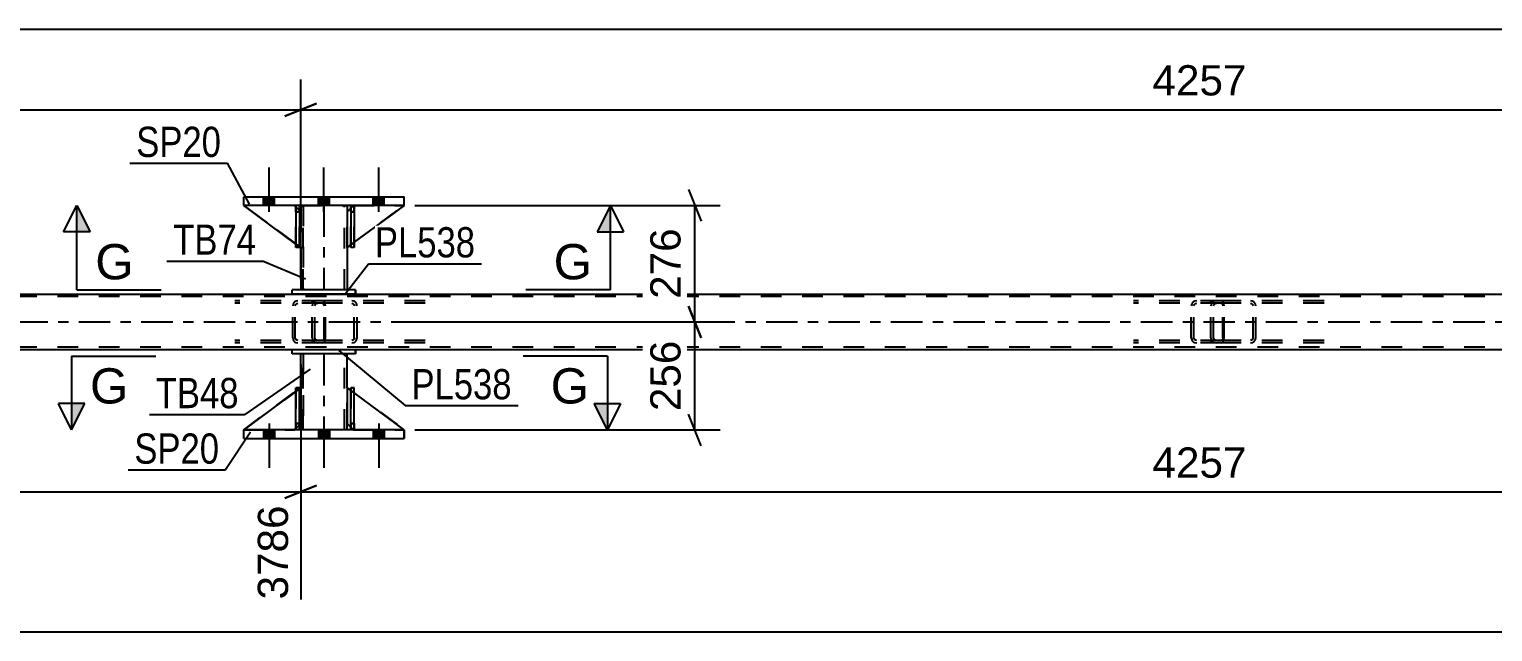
# Model space of a CAD drawing. Header units: millimetres. Extents: x 0 to 841, y 0 to 594.
# Drawn here: x 136.7 to 275.4, y 216.9 to 274 of the extents above; entities that cross this region are included whole.
import ezdxf

# ---------------------------------------------------------------- set-up
doc = ezdxf.new("R2010")
doc.units = ezdxf.units.MM
doc.linetypes.add('DXK_LINE_DOT2', pattern=[3.9198, 1.9599, -1.9599])
doc.linetypes.add('DXK_LINE_DOT3', pattern=[5.9187, 2.979, -0.9799, 0.9799, -0.9799])
doc.styles.add('Arial', font='ARIAL.TTF', dxfattribs={"height": 0.2})
doc.styles.add('Arial Narrow', font='ARIALN.TTF', dxfattribs={"height": 0.2})

# ---------------------------------------------------------------- blocks, each defined once
blk = doc.blocks.new('Part-318464264-4550 - 4418')
at = {"color": 2, "linetype": 'Continuous'}
for p, q in [((70.4, 248.89), (729.33, 248.89)), ((161.65, 243.61), (70.4, 243.61)), ((331.92, 243.61), (167.65, 243.61))]:
    blk.add_line(p, q, dxfattribs=at)
at = {"color": 7, "linetype": 'DXK_LINE_DOT2'}
for p, q in [((729.33, 248.65), (70.4, 248.65)), ((729.33, 243.85), (70.4, 243.85)), ((167.65, 243.61), (161.65, 243.61))]:
    blk.add_line(p, q, dxfattribs=at)
at = {"color": 7, "linetype": 'DXK_LINE_DOT3'}
blk.add_line((70.4, 246.25), (729.33, 246.25), dxfattribs=at)
blk = doc.blocks.new('Bolt-318464264-4486 - 4418')
at = {"linetype": 'Continuous'}
for points in [[(159.97, 258.09), (158.93, 258.09), (158.93, 257.29), (159.97, 257.29)], [(159.97, 258.09), (158.93, 258.09), (158.93, 257.29), (159.97, 257.29)], [(159.97, 258.09), (158.93, 258.09), (158.93, 257.29), (159.97, 257.29)], [(165.17, 258.09), (164.13, 258.09), (164.13, 257.29), (165.17, 257.29)], [(165.17, 258.09), (164.13, 258.09), (164.13, 257.29), (165.17, 257.29)], [(170.37, 258.09), (169.33, 258.09), (169.33, 257.29), (170.37, 257.29)], [(170.37, 258.09), (169.33, 258.09), (169.33, 257.29), (170.37, 257.29)], [(170.37, 258.09), (169.33, 258.09), (169.33, 257.29), (170.37, 257.29)]]:
    blk.add_hatch(color=1, dxfattribs=at).paths.add_polyline_path(points)
at = {"color": 1, "linetype": 'Continuous'}
for p, q in [((159.45, 256.69), (159.45, 260.89)), ((159.45, 256.69), (159.45, 260.89)), ((159.45, 256.69), (159.45, 260.89)), ((164.65, 256.69), (164.65, 260.89)), ((164.65, 256.69), (164.65, 260.89)), ((169.85, 256.69), (169.85, 260.89)), ((169.85, 256.69), (169.85, 260.89)), ((169.85, 256.69), (169.85, 260.89)), ((158.93, 257.29), (158.93, 258.09)), ((158.93, 257.29), (158.93, 258.09)), ((158.93, 257.29), (158.93, 258.09)), ((159.97, 257.29), (159.97, 258.09)), ((159.97, 257.29), (159.97, 258.09)), ((159.97, 257.29), (159.97, 258.09)), ((164.13, 257.29), (164.13, 258.09)), ((164.13, 257.29), (164.13, 258.09)), ((165.17, 257.29), (165.17, 258.09)), ((165.17, 257.29), (165.17, 258.09)), ((169.33, 257.29), (169.33, 258.09)), ((169.33, 257.29), (169.33, 258.09)), ((169.33, 257.29), (169.33, 258.09)), ((170.37, 257.29), (170.37, 258.09)), ((170.37, 257.29), (170.37, 258.09)), ((170.37, 257.29), (170.37, 258.09))]:
    blk.add_line(p, q, dxfattribs=at)
blk = doc.blocks.new('Part-318464264-4422 - 4418')
at = {"color": 7, "linetype": 'DXK_LINE_DOT2'}
for p, q in [((162.45, 253.29), (157.05, 257.29)), ((161.85, 257.29), (157.05, 257.29)), ((157.05, 257.29), (162.45, 253.29)), ((161.85, 257.29), (162.45, 256.69)), ((162.45, 256.69), (161.85, 257.29)), ((162.45, 256.69), (162.45, 253.29)), ((162.45, 256.69), (162.45, 256.69)), ((162.45, 253.29), (162.45, 256.69)), ((162.45, 253.29), (162.45, 253.29))]:
    blk.add_line(p, q, dxfattribs=at)
blk = doc.blocks.new('Part-318464264-4568 - 4418')
at = {"color": 2, "linetype": 'Continuous'}
for p, q in [((162, 236.01), (162, 240.01)), ((162, 240.01), (162.32, 240.01)), ((162.32, 236.01), (162.32, 240.01)), ((162, 236.01), (162, 236.01)), ((162.32, 236.01), (162, 236.01))]:
    blk.add_line(p, q, dxfattribs=at)
at = {"color": 7, "linetype": 'DXK_LINE_DOT2'}
for p, q in [((162, 240.01), (162, 236.61)), ((162.32, 236.61), (162.32, 240.01)), ((162, 236.61), (162, 236.01)), ((162, 236.61), (162.32, 236.61)), ((162, 236.01), (162, 236.01)), ((162.32, 236.01), (162.32, 236.61)), ((162.32, 236.01), (162.32, 236.01)), ((162.32, 236.01), (162.32, 236.01))]:
    blk.add_line(p, q, dxfattribs=at)
blk = doc.blocks.new('Part-318464264-4440 - 4418')
at = {"color": 7, "linetype": 'DXK_LINE_DOT2'}
for p, q in [((249.66, 248.25), (241.35, 248.25)), ((247.33, 248.25), (247.13, 248.21)), ((248.67, 248.01), (248.67, 248.25)), ((249.76, 248.21), (249.66, 248.25)), ((249.85, 248.11), (249.76, 248.21)), ((249.66, 248.01), (241.35, 248.01)), ((246.86, 247.95), (246.82, 247.77)), ((246.82, 244.73), (246.82, 247.77)), ((247.07, 247.77), (247.09, 247.86)), ((247.07, 244.73), (247.07, 247.77)), ((247.09, 247.86), (247.15, 247.94)), ((247.15, 247.94), (247.23, 247.99)), ((247.23, 247.99), (247.33, 248.01)), ((249.66, 248.01), (249.71, 247.99)), ((249.71, 247.99), (249.76, 247.94)), ((249.76, 247.94), (249.79, 247.86)), ((249.79, 247.86), (249.8, 247.77)), ((249.8, 244.73), (249.8, 247.77)), ((249.91, 247.95), (249.85, 248.11)), ((249.93, 247.77), (249.91, 247.95)), ((249.93, 244.73), (249.93, 247.77)), ((249.66, 244.49), (241.35, 244.49)), ((249.66, 244.25), (241.35, 244.25)), ((246.82, 244.73), (246.86, 244.54)), ((247.09, 244.64), (247.07, 244.73)), ((247.15, 244.56), (247.09, 244.64)), ((247.13, 244.28), (247.33, 244.25)), ((247.23, 244.51), (247.15, 244.56)), ((247.33, 244.49), (247.23, 244.51)), ((248.67, 244.25), (248.67, 244.49)), ((249.71, 244.51), (249.66, 244.49)), ((249.66, 244.25), (249.76, 244.28)), ((249.76, 244.56), (249.71, 244.51)), ((249.79, 244.64), (249.76, 244.56)), ((249.76, 244.28), (249.85, 244.39)), ((249.8, 244.73), (249.79, 244.64)), ((249.85, 244.39), (249.91, 244.54)), ((249.91, 244.54), (249.93, 244.73))]:
    blk.add_line(p, q, dxfattribs=at)
for centre, start, end in [((247.31, 247.75), 111.1941, 156.1506), ((247.31, 244.74), 203.8494, 248.8059)]:
    blk.add_arc(centre, 0.492, start, end, dxfattribs=at)
blk = doc.blocks.new('Part-318464264-4445 - 4418')
at = {"color": 7, "linetype": 'DXK_LINE_DOT2'}
for p, q in [((164.53, 248.25), (156.22, 248.25)), ((162.19, 248.25), (162, 248.21)), ((163.53, 248.01), (163.53, 248.25)), ((164.63, 248.21), (164.53, 248.25)), ((164.72, 248.11), (164.63, 248.21)), ((164.53, 248.01), (156.22, 248.01)), ((161.73, 247.95), (161.69, 247.77)), ((161.69, 244.73), (161.69, 247.77)), ((161.94, 247.77), (161.96, 247.86)), ((161.94, 244.73), (161.94, 247.77)), ((161.96, 247.86), (162.01, 247.94)), ((162.01, 247.94), (162.09, 247.99)), ((162.09, 247.99), (162.19, 248.01)), ((164.53, 248.01), (164.58, 247.99)), ((164.58, 247.99), (164.62, 247.94)), ((164.62, 247.94), (164.65, 247.86)), ((164.65, 247.86), (164.66, 247.77)), ((164.66, 244.73), (164.66, 247.77)), ((164.78, 247.95), (164.72, 248.11)), ((164.8, 247.77), (164.78, 247.95)), ((164.8, 244.73), (164.8, 247.77)), ((164.53, 244.49), (156.22, 244.49)), ((164.53, 244.25), (156.22, 244.25)), ((161.69, 244.73), (161.73, 244.54)), ((161.96, 244.64), (161.94, 244.73)), ((162.01, 244.56), (161.96, 244.64)), ((162, 244.28), (162.19, 244.25)), ((162.09, 244.51), (162.01, 244.56)), ((162.19, 244.49), (162.09, 244.51)), ((163.53, 244.25), (163.53, 244.49)), ((164.58, 244.51), (164.53, 244.49)), ((164.53, 244.25), (164.63, 244.28)), ((164.62, 244.56), (164.58, 244.51)), ((164.65, 244.64), (164.62, 244.56)), ((164.63, 244.28), (164.72, 244.39)), ((164.66, 244.73), (164.65, 244.64)), ((164.72, 244.39), (164.78, 244.54)), ((164.78, 244.54), (164.8, 244.73))]:
    blk.add_line(p, q, dxfattribs=at)
for centre, start, end in [((162.18, 247.75), 111.1941, 156.1506), ((162.18, 244.74), 203.8494, 248.8059)]:
    blk.add_arc(centre, 0.492, start, end, dxfattribs=at)
blk = doc.blocks.new('Bolt-318464264-4529 - 4418')
at = {"linetype": 'Continuous'}
for points in [[(158.93, 235.21), (159.97, 235.21), (159.97, 236.01), (158.93, 236.01)], [(158.93, 235.21), (159.97, 235.21), (159.97, 236.01), (158.93, 236.01)], [(158.93, 235.21), (159.97, 235.21), (159.97, 236.01), (158.93, 236.01)], [(164.13, 235.21), (165.17, 235.21), (165.17, 236.01), (164.13, 236.01)], [(164.13, 235.21), (165.17, 235.21), (165.17, 236.01), (164.13, 236.01)], [(169.33, 235.21), (170.37, 235.21), (170.37, 236.01), (169.33, 236.01)], [(169.33, 235.21), (170.37, 235.21), (170.37, 236.01), (169.33, 236.01)], [(169.33, 235.21), (170.37, 235.21), (170.37, 236.01), (169.33, 236.01)]]:
    blk.add_hatch(color=1, dxfattribs=at).paths.add_polyline_path(points)
at = {"color": 1, "linetype": 'Continuous'}
for p, q in [((158.93, 236.01), (158.93, 235.21)), ((158.93, 236.01), (158.93, 235.21)), ((158.93, 236.01), (158.93, 235.21)), ((159.45, 236.61), (159.45, 232.41)), ((159.45, 236.61), (159.45, 232.41)), ((159.45, 236.61), (159.45, 232.41)), ((159.97, 236.01), (159.97, 235.21)), ((159.97, 236.01), (159.97, 235.21)), ((159.97, 236.01), (159.97, 235.21)), ((164.13, 236.01), (164.13, 235.21)), ((164.13, 236.01), (164.13, 235.21)), ((164.65, 236.61), (164.65, 232.41)), ((164.65, 236.61), (164.65, 232.41)), ((165.17, 236.01), (165.17, 235.21)), ((165.17, 236.01), (165.17, 235.21)), ((169.33, 236.01), (169.33, 235.21)), ((169.33, 236.01), (169.33, 235.21)), ((169.33, 236.01), (169.33, 235.21)), ((169.85, 236.61), (169.85, 232.41)), ((169.85, 236.61), (169.85, 232.41)), ((169.85, 236.61), (169.85, 232.41)), ((170.37, 236.01), (170.37, 235.21)), ((170.37, 236.01), (170.37, 235.21)), ((170.37, 236.01), (170.37, 235.21))]:
    blk.add_line(p, q, dxfattribs=at)
blk = doc.blocks.new('Part-318464264-4465 - 4418')
at = {"color": 2, "linetype": 'Continuous'}
for p, q in [((162.32, 257.29), (162, 257.29)), ((162, 257.29), (162, 253.29)), ((162.32, 257.29), (162.32, 257.29)), ((162.32, 257.29), (162.32, 253.29)), ((162.32, 253.29), (162, 253.29))]:
    blk.add_line(p, q, dxfattribs=at)
at = {"color": 7, "linetype": 'DXK_LINE_DOT2'}
for p, q in [((162, 256.69), (162, 257.29)), ((162, 257.29), (162, 257.29)), ((162.32, 256.69), (162, 256.69)), ((162, 256.69), (162, 253.29)), ((162.32, 256.69), (162.32, 257.29)), ((162.32, 257.29), (162.32, 257.29)), ((162.32, 257.29), (162.32, 257.29)), ((162.32, 253.29), (162.32, 256.69))]:
    blk.add_line(p, q, dxfattribs=at)
blk = doc.blocks.new('Part-318464264-4663 - 4418')
at = {"color": 2, "linetype": 'Continuous'}
for p, q in [((167.65, 243.61), (161.65, 243.61)), ((161.65, 243.21), (161.65, 243.61)), ((167.65, 243.21), (161.65, 243.21)), ((167.65, 243.21), (167.65, 243.61)), ((167.65, 243.61), (167.65, 243.21))]:
    blk.add_line(p, q, dxfattribs=at)
at = {"color": 7, "linetype": 'DXK_LINE_DOT2'}
for p, q in [((161.65, 243.21), (161.65, 243.61)), ((167.65, 243.61), (167.65, 243.61)), ((167.65, 243.61), (167.65, 243.61)), ((167.65, 243.21), (167.65, 243.21)), ((167.65, 243.21), (167.65, 243.21))]:
    blk.add_line(p, q, dxfattribs=at)
blk = doc.blocks.new('Part-318464264-4477 - 4418')
at = {"color": 7, "linetype": 'DXK_LINE_DOT2'}
for p, q in [((162, 256.69), (162, 257.29)), ((162, 257.29), (162, 257.29)), ((162, 257.29), (162, 253.29)), ((162.32, 257.29), (162, 257.29)), ((162, 253.29), (162, 256.69)), ((162, 256.69), (162.32, 256.69)), ((162.32, 253.29), (162.32, 257.29)), ((162.32, 256.81), (162.32, 256.69)), ((162.32, 256.69), (162.32, 253.38)), ((162.32, 253.29), (162, 253.29))]:
    blk.add_line(p, q, dxfattribs=at)
at = {"color": 2, "linetype": 'Continuous'}
for p, q in [((162.32, 257.29), (162.32, 256.81)), ((162.32, 253.38), (162.32, 253.29)), ((162.32, 253.29), (162.32, 253.29))]:
    blk.add_line(p, q, dxfattribs=at)
blk = doc.blocks.new('Part-318464264-4478 - 4418')
at = {"color": 2, "linetype": 'Continuous'}
for p, q in [((162, 253.62), (157.05, 257.29)), ((162, 257.13), (161.85, 257.29)), ((162.45, 256.69), (162.32, 256.81)), ((162.45, 256.69), (162.45, 256.69)), ((162.45, 253.29), (162.45, 256.69)), ((162.45, 253.29), (162.32, 253.38)), ((162.45, 253.29), (162.45, 253.29))]:
    blk.add_line(p, q, dxfattribs=at)
at = {"color": 7, "linetype": 'DXK_LINE_DOT2'}
for p, q in [((162.45, 253.29), (157.05, 257.29)), ((161.85, 257.29), (157.05, 257.29)), ((161.85, 257.29), (162.45, 256.69)), ((162.32, 256.81), (162, 257.13)), ((162.45, 256.69), (162.45, 253.29)), ((162.32, 253.38), (162, 253.62))]:
    blk.add_line(p, q, dxfattribs=at)
blk = doc.blocks.new('Part-318464264-4629 - 4418')
at = {"color": 7, "linetype": 'DXK_LINE_DOT2'}
for p, q in [((167.52, 240.01), (167.2, 240.01)), ((167.2, 236.61), (167.2, 240.01)), ((167.2, 236.01), (167.2, 240.01)), ((167.52, 236.01), (167.52, 240.01)), ((167.52, 236.61), (167.52, 239.51)), ((167.52, 236.61), (167.2, 236.61)), ((167.2, 236.01), (167.2, 236.61)), ((167.52, 236.01), (167.2, 236.01)), ((167.52, 236.61), (167.52, 236.01)), ((167.52, 236.01), (167.52, 236.01))]:
    blk.add_line(p, q, dxfattribs=at)
at = {"color": 2, "linetype": 'Continuous'}
for p in [(167.52, 239.51), (167.52, 240.01)]:
    blk.add_line(p, (167.52, 240.01), dxfattribs=at)
blk = doc.blocks.new('Part-318464264-4492 - 4418')
at = {"color": 7, "linetype": 'DXK_LINE_DOT2'}
for p, q in [((162.32, 240.01), (162, 240.01)), ((162, 236.61), (162, 240.01)), ((162, 236.01), (162, 240.01)), ((162.32, 236.01), (162.32, 240.01)), ((162.32, 236.61), (162.32, 239.91)), ((162.32, 236.61), (162, 236.61)), ((162, 236.01), (162, 236.61)), ((162.32, 236.01), (162, 236.01)), ((162.32, 236.48), (162.32, 236.61)), ((162.32, 236.01), (162.32, 236.01))]:
    blk.add_line(p, q, dxfattribs=at)
at = {"color": 2, "linetype": 'Continuous'}
for p, q in [((162.32, 239.91), (162.32, 240.01)), ((162.32, 240.01), (162.32, 240.01)), ((162.32, 236.01), (162.32, 236.48))]:
    blk.add_line(p, q, dxfattribs=at)
blk = doc.blocks.new('Part-318464264-4493 - 4418')
at = {"color": 7, "linetype": 'DXK_LINE_DOT2'}
for p, q in [((157.05, 236.01), (162.45, 240.01)), ((162.32, 239.91), (162, 239.68)), ((162.45, 240.01), (162.45, 236.61)), ((157.05, 236.01), (161.85, 236.01)), ((162.45, 236.61), (161.85, 236.01)), ((162.32, 236.48), (162, 236.16))]:
    blk.add_line(p, q, dxfattribs=at)
at = {"color": 2, "linetype": 'Continuous'}
for p, q in [((162.45, 240.01), (162.32, 239.91)), ((162.45, 236.61), (162.45, 240.01)), ((162.45, 240.01), (162.45, 240.01)), ((162, 239.68), (157.05, 236.01)), ((162, 236.16), (161.85, 236.01)), ((162.45, 236.61), (162.32, 236.48)), ((162.45, 236.61), (162.45, 236.61))]:
    blk.add_line(p, q, dxfattribs=at)
blk = doc.blocks.new('Part-318464264-4494 - 4418')
at = {"color": 7, "linetype": 'DXK_LINE_DOT2'}
for p, q in [((162.45, 240.01), (157.05, 236.01)), ((157.05, 236.01), (162.45, 240.01)), ((162.45, 236.61), (162.45, 240.01)), ((162.45, 240.01), (162.45, 240.01)), ((162.45, 240.01), (162.45, 236.61)), ((157.05, 236.01), (161.85, 236.01)), ((161.85, 236.01), (162.45, 236.61)), ((162.45, 236.61), (161.85, 236.01)), ((162.45, 236.61), (162.45, 236.61))]:
    blk.add_line(p, q, dxfattribs=at)
blk = doc.blocks.new('Part-318464264-4495 - 4418')
at = {"color": 2, "linetype": 'Continuous'}
for p, q in [((167.52, 257.29), (167.2, 257.29)), ((167.2, 257.29), (167.2, 253.29)), ((167.52, 257.29), (167.52, 257.29)), ((167.52, 257.29), (167.52, 253.29)), ((167.52, 253.29), (167.2, 253.29))]:
    blk.add_line(p, q, dxfattribs=at)
at = {"color": 7, "linetype": 'DXK_LINE_DOT2'}
for p, q in [((167.2, 256.69), (167.2, 257.29)), ((167.2, 257.29), (167.2, 257.29)), ((167.52, 256.69), (167.2, 256.69)), ((167.2, 256.69), (167.2, 253.29)), ((167.52, 256.69), (167.52, 257.29)), ((167.52, 257.29), (167.52, 257.29)), ((167.52, 257.29), (167.52, 257.29)), ((167.52, 253.29), (167.52, 256.69))]:
    blk.add_line(p, q, dxfattribs=at)
blk = doc.blocks.new('Part-318464264-4561 - 4418')
at = {"color": 2, "linetype": 'Continuous'}
for p, q in [((157.05, 257.29), (157.05, 258.09)), ((157.05, 258.09), (172.25, 258.09)), ((172.25, 258.09), (172.25, 258.09)), ((172.25, 258.09), (172.25, 258.09)), ((172.25, 257.29), (172.25, 258.09)), ((172.25, 257.29), (172.25, 258.09)), ((172.25, 257.29), (157.05, 257.29)), ((172.25, 257.29), (172.25, 257.29))]:
    blk.add_line(p, q, dxfattribs=at)
at = {"color": 7, "linetype": 'DXK_LINE_DOT2'}
for p, q in [((157.05, 257.29), (157.05, 258.09)), ((172.25, 257.29), (172.25, 257.29)), ((172.25, 257.29), (172.25, 257.29)), ((172.25, 257.29), (172.25, 257.29))]:
    blk.add_line(p, q, dxfattribs=at)
blk = doc.blocks.new('Part-318464264-4539 - 4418')
at = {"color": 2, "linetype": 'Continuous'}
for p, q in [((162.45, 257.29), (162.45, 256.69)), ((166.85, 257.29), (166.85, 256.69)), ((166.85, 257.29), (166.85, 256.69)), ((162.45, 253.29), (162.45, 249.29)), ((166.85, 253.29), (166.85, 249.29)), ((166.85, 253.29), (166.85, 249.29))]:
    blk.add_line(p, q, dxfattribs=at)
at = {"color": 7, "linetype": 'DXK_LINE_DOT2'}
for p, q in [((162.45, 257.29), (166.85, 257.29)), ((162.45, 257.29), (162.45, 249.29)), ((162.45, 256.69), (162.45, 253.29)), ((162.69, 249.29), (162.69, 257.29)), ((162.69, 257.29), (162.69, 249.29)), ((166.61, 249.29), (166.61, 257.29)), ((166.61, 249.29), (166.61, 257.29)), ((166.85, 256.69), (166.85, 253.29)), ((166.85, 256.69), (166.85, 253.29)), ((166.85, 249.29), (162.45, 249.29))]:
    blk.add_line(p, q, dxfattribs=at)
at = {"color": 7, "linetype": 'DXK_LINE_DOT3'}
blk.add_line((164.65, 257.29), (164.65, 249.29), dxfattribs=at)
blk = doc.blocks.new('Part-318464264-4543 - 4418')
at = {"color": 2, "linetype": 'Continuous'}
for p, q in [((166.85, 240.01), (166.85, 240.01)), ((166.85, 240.01), (166.85, 236.61)), ((167.2, 239.75), (166.85, 240.01)), ((172.25, 236.01), (167.52, 239.51)), ((166.85, 236.61), (166.85, 236.61)), ((167.2, 236.25), (166.85, 236.61)), ((172.25, 236.01), (172.25, 236.01))]:
    blk.add_line(p, q, dxfattribs=at)
at = {"color": 7, "linetype": 'DXK_LINE_DOT2'}
for p, q in [((166.85, 236.61), (166.85, 240.01)), ((166.85, 240.01), (172.25, 236.01)), ((167.52, 239.51), (167.2, 239.75)), ((167.45, 236.01), (166.85, 236.61)), ((167.45, 236.01), (167.2, 236.25)), ((167.45, 236.01), (172.25, 236.01)), ((172.25, 236.01), (172.25, 236.01))]:
    blk.add_line(p, q, dxfattribs=at)
blk = doc.blocks.new('Part-318464264-4544 - 4418')
at = {"color": 7, "linetype": 'DXK_LINE_DOT2'}
for p, q in [((166.85, 236.61), (166.85, 240.01)), ((166.85, 240.01), (172.25, 236.01)), ((166.85, 240.01), (166.85, 240.01)), ((166.85, 240.01), (166.85, 236.61)), ((172.25, 236.01), (166.85, 240.01)), ((167.45, 236.01), (166.85, 236.61)), ((166.85, 236.61), (166.85, 236.61)), ((166.85, 236.61), (167.45, 236.01)), ((167.45, 236.01), (172.25, 236.01))]:
    blk.add_line(p, q, dxfattribs=at)
at = {"color": 2, "linetype": 'Continuous'}
blk.add_line((172.25, 236.01), (172.25, 236.01), dxfattribs=at)
blk = doc.blocks.new('Part-318464264-4545 - 4418')
at = {"color": 7, "linetype": 'DXK_LINE_DOT2'}
for p, q in [((167.2, 256.69), (167.2, 257.29)), ((167.2, 257.29), (167.2, 257.29)), ((167.2, 257.29), (167.2, 253.29)), ((167.52, 257.29), (167.2, 257.29)), ((167.2, 253.29), (167.2, 256.69)), ((167.2, 256.69), (167.52, 256.69)), ((167.52, 256.69), (167.52, 257.29)), ((167.52, 253.29), (167.52, 257.29)), ((167.52, 256.69), (167.52, 253.79)), ((167.52, 253.29), (167.2, 253.29))]:
    blk.add_line(p, q, dxfattribs=at)
at = {"color": 2, "linetype": 'Continuous'}
for p in [(167.52, 253.79), (167.52, 253.29)]:
    blk.add_line(p, (167.52, 253.29), dxfattribs=at)
blk = doc.blocks.new('Part-318464264-4555 - 4418')
at = {"color": 2, "linetype": 'Continuous'}
for p, q in [((167.65, 249.29), (161.65, 249.29)), ((161.65, 248.89), (161.65, 249.29)), ((167.65, 248.89), (161.65, 248.89)), ((167.65, 248.89), (167.65, 249.29)), ((167.65, 249.29), (167.65, 248.89))]:
    blk.add_line(p, q, dxfattribs=at)
at = {"color": 7, "linetype": 'DXK_LINE_DOT2'}
for p, q in [((161.65, 248.89), (161.65, 249.29)), ((167.65, 249.29), (167.65, 249.29)), ((167.65, 249.29), (167.65, 249.29)), ((167.65, 248.89), (167.65, 248.89)), ((167.65, 248.89), (167.65, 248.89))]:
    blk.add_line(p, q, dxfattribs=at)
blk = doc.blocks.new('Part-318464264-4625 - 4418')
at = {"color": 2, "linetype": 'Continuous'}
for p, q in [((172.25, 236.01), (157.05, 236.01)), ((157.05, 235.21), (157.05, 236.01)), ((172.25, 236.01), (172.25, 235.21)), ((172.25, 236.01), (172.25, 236.01)), ((172.25, 235.21), (172.25, 236.01)), ((157.05, 235.21), (172.25, 235.21)), ((172.25, 235.21), (172.25, 235.21)), ((172.25, 235.21), (172.25, 235.21))]:
    blk.add_line(p, q, dxfattribs=at)
at = {"color": 7, "linetype": 'DXK_LINE_DOT2'}
for p, q in [((157.05, 235.21), (157.05, 236.01)), ((172.25, 236.01), (172.25, 236.01)), ((172.25, 236.01), (172.25, 236.01))]:
    blk.add_line(p, q, dxfattribs=at)
blk = doc.blocks.new('Part-318464264-4626 - 4418')
at = {"color": 7, "linetype": 'DXK_LINE_DOT2'}
for p, q in [((164.04, 248.25), (163.85, 248.21)), ((174.25, 248.25), (164.04, 248.25)), ((167.47, 248.21), (167.28, 248.25)), ((163.57, 247.95), (163.53, 247.77)), ((163.53, 244.73), (163.53, 247.77)), ((163.79, 247.77), (163.81, 247.86)), ((163.79, 244.73), (163.79, 247.77)), ((163.81, 247.86), (163.86, 247.94)), ((163.86, 247.94), (163.95, 247.99)), ((163.95, 247.99), (164.04, 248.01)), ((174.25, 248.01), (164.04, 248.01)), ((167.28, 248.01), (167.38, 247.99)), ((167.38, 247.99), (167.46, 247.94)), ((167.46, 247.94), (167.52, 247.86)), ((167.52, 247.86), (167.53, 247.77)), ((167.53, 244.73), (167.53, 247.77)), ((167.79, 247.77), (167.75, 247.95)), ((167.79, 244.73), (167.79, 247.77)), ((163.53, 244.73), (163.57, 244.54)), ((163.81, 244.64), (163.79, 244.73)), ((163.86, 244.56), (163.81, 244.64)), ((163.85, 244.28), (164.04, 244.25)), ((163.95, 244.51), (163.86, 244.56)), ((164.04, 244.49), (163.95, 244.51)), ((174.25, 244.49), (164.04, 244.49)), ((174.25, 244.25), (164.04, 244.25)), ((167.38, 244.51), (167.28, 244.49)), ((167.28, 244.25), (167.47, 244.28)), ((167.46, 244.56), (167.38, 244.51)), ((167.52, 244.64), (167.46, 244.56)), ((167.53, 244.73), (167.52, 244.64)), ((167.75, 244.54), (167.79, 244.73))]:
    blk.add_line(p, q, dxfattribs=at)
for centre, start, end in [((164.02, 247.75), 110.7583, 155.6801), ((167.3, 247.75), 24.3199, 69.2417), ((164.02, 244.75), 204.3199, 249.2417), ((167.3, 244.75), 290.7583, 335.6801)]:
    blk.add_arc(centre, 0.496, start, end, dxfattribs=at)
blk = doc.blocks.new('Part-318464264-4639 - 4418')
at = {"color": 2, "linetype": 'Continuous'}
for p, q in [((167.2, 236.01), (167.2, 240.01)), ((167.2, 240.01), (167.52, 240.01)), ((167.52, 236.01), (167.52, 240.01)), ((167.2, 236.01), (167.2, 236.01)), ((167.52, 236.01), (167.2, 236.01))]:
    blk.add_line(p, q, dxfattribs=at)
at = {"color": 7, "linetype": 'DXK_LINE_DOT2'}
for p, q in [((167.2, 240.01), (167.2, 236.61)), ((167.52, 236.61), (167.52, 240.01)), ((167.2, 236.61), (167.2, 236.01)), ((167.2, 236.61), (167.52, 236.61)), ((167.2, 236.01), (167.2, 236.01)), ((167.52, 236.01), (167.52, 236.61)), ((167.52, 236.01), (167.52, 236.01)), ((167.52, 236.01), (167.52, 236.01))]:
    blk.add_line(p, q, dxfattribs=at)
blk = doc.blocks.new('Part-318464264-4644 - 4418')
at = {"color": 7, "linetype": 'DXK_LINE_DOT2'}
for p, q in [((166.85, 256.69), (167.45, 257.29)), ((172.25, 257.29), (166.85, 253.29)), ((166.85, 253.29), (166.85, 256.69)), ((167.45, 257.29), (167.2, 257.04)), ((167.45, 257.29), (172.25, 257.29)), ((172.25, 257.29), (172.25, 257.29)), ((167.52, 253.79), (167.2, 253.55))]:
    blk.add_line(p, q, dxfattribs=at)
at = {"color": 2, "linetype": 'Continuous'}
for p, q in [((167.2, 257.04), (166.85, 256.69)), ((166.85, 256.69), (166.85, 253.29)), ((166.85, 256.69), (166.85, 256.69)), ((172.25, 257.29), (167.52, 253.79)), ((172.25, 257.29), (172.25, 257.29)), ((167.2, 253.55), (166.85, 253.29)), ((166.85, 253.29), (166.85, 253.29))]:
    blk.add_line(p, q, dxfattribs=at)
blk = doc.blocks.new('Part-318464264-4645 - 4418')
at = {"color": 7, "linetype": 'DXK_LINE_DOT2'}
for p, q in [((167.45, 257.29), (166.85, 256.69)), ((166.85, 253.29), (172.25, 257.29)), ((166.85, 256.69), (167.45, 257.29)), ((172.25, 257.29), (166.85, 253.29)), ((166.85, 256.69), (166.85, 253.29)), ((166.85, 256.69), (166.85, 256.69)), ((166.85, 253.29), (166.85, 256.69)), ((167.45, 257.29), (172.25, 257.29)), ((166.85, 253.29), (166.85, 253.29))]:
    blk.add_line(p, q, dxfattribs=at)
at = {"color": 2, "linetype": 'Continuous'}
blk.add_line((172.25, 257.29), (172.25, 257.29), dxfattribs=at)
blk = doc.blocks.new('Part-318464264-4668 - 4418')
at = {"color": 2, "linetype": 'Continuous'}
for p, q in [((162.45, 240.01), (162.45, 243.21)), ((166.85, 240.01), (166.85, 243.21)), ((166.85, 240.01), (166.85, 243.21)), ((162.45, 236.01), (162.45, 236.61)), ((166.85, 236.01), (166.85, 236.61)), ((166.85, 236.01), (166.85, 236.61))]:
    blk.add_line(p, q, dxfattribs=at)
at = {"color": 7, "linetype": 'DXK_LINE_DOT2'}
for p, q in [((166.85, 243.21), (162.45, 243.21)), ((162.45, 236.01), (162.45, 243.21)), ((162.69, 236.01), (162.69, 243.21)), ((162.69, 243.21), (162.69, 236.01)), ((166.61, 236.01), (166.61, 243.21)), ((166.61, 236.01), (166.61, 243.21)), ((162.45, 236.61), (162.45, 240.01)), ((166.85, 236.61), (166.85, 240.01)), ((166.85, 236.61), (166.85, 240.01)), ((166.85, 236.01), (162.45, 236.01))]:
    blk.add_line(p, q, dxfattribs=at)
at = {"color": 7, "linetype": 'DXK_LINE_DOT3'}
blk.add_line((164.65, 243.21), (164.65, 236.01), dxfattribs=at)
blk = doc.blocks.new('Part-318464264-4708 - 4418')
at = {"color": 7, "linetype": 'DXK_LINE_DOT2'}
for p, q in [((249.18, 248.25), (248.98, 248.21)), ((259.39, 248.25), (249.18, 248.25)), ((252.61, 248.21), (252.41, 248.25)), ((248.71, 247.95), (248.67, 247.77)), ((248.67, 244.73), (248.67, 247.77)), ((248.92, 247.77), (248.94, 247.86)), ((248.92, 244.73), (248.92, 247.77)), ((248.94, 247.86), (249, 247.94)), ((249, 247.94), (249.08, 247.99)), ((249.08, 247.99), (249.18, 248.01)), ((259.39, 248.01), (249.18, 248.01)), ((252.41, 248.01), (252.51, 247.99)), ((252.51, 247.99), (252.59, 247.94)), ((252.59, 247.94), (252.65, 247.86)), ((252.65, 247.86), (252.67, 247.77)), ((252.67, 244.73), (252.67, 247.77)), ((252.92, 247.77), (252.89, 247.95)), ((252.92, 244.73), (252.92, 247.77)), ((248.67, 244.73), (248.71, 244.54)), ((248.94, 244.64), (248.92, 244.73)), ((249, 244.56), (248.94, 244.64)), ((248.98, 244.28), (249.18, 244.25)), ((249.08, 244.51), (249, 244.56)), ((249.18, 244.49), (249.08, 244.51)), ((259.39, 244.49), (249.18, 244.49)), ((259.39, 244.25), (249.18, 244.25)), ((252.51, 244.51), (252.41, 244.49)), ((252.41, 244.25), (252.61, 244.28)), ((252.59, 244.56), (252.51, 244.51)), ((252.65, 244.64), (252.59, 244.56)), ((252.67, 244.73), (252.65, 244.64)), ((252.89, 244.54), (252.92, 244.73))]:
    blk.add_line(p, q, dxfattribs=at)
for centre, start, end in [((249.16, 247.75), 110.7583, 155.6801), ((252.43, 247.75), 24.3199, 69.2417), ((249.16, 244.75), 204.3199, 249.2417), ((252.43, 244.75), 290.7583, 335.6801)]:
    blk.add_arc(centre, 0.496, start, end, dxfattribs=at)
blk = doc.blocks.new('StraightDimension-318464264-4829 - 4418')
at = {"color": 7, "linetype": 'Continuous'}
for p, q in [((61.14, 249.02), (61.14, 269.21)), ((162.45, 250.29), (162.45, 269.21)), ((62.64, 266.96), (59.64, 265.76)), ((61.14, 266.36), (162.45, 266.36)), ((160.95, 265.76), (163.95, 266.96))]:
    blk.add_line(p, q, dxfattribs=at)
at = {"color": 0}
blk.add_wipeout([(116.84, 267.11), (116.84, 271.31), (106.75, 271.31), (106.75, 267.11)], dxfattribs=at)
at = {"color": 3, "style": 'Arial'}
blk.add_text('3802', height=2.865, dxfattribs=at).set_placement((107.35, 267.71))
blk = doc.blocks.new('StraightDimension-318464264-4717 - 4418')
at = {"color": 7, "linetype": 'Continuous'}
blk.add_line((61.14, 216.88), (738.59, 216.88), dxfattribs=at)
blk = doc.blocks.new('StraightDimension-318464264-4757 - 4418')
at = {"color": 7, "linetype": 'Continuous'}
for p, q in [((162.45, 242.21), (162.45, 219.94)), ((163.95, 230.73), (160.95, 229.53)), ((162.45, 230.13), (332.72, 230.13))]:
    blk.add_line(p, q, dxfattribs=at)
at = {"color": 0}
blk.add_wipeout([(252.63, 230.88), (252.63, 235.08), (242.54, 235.08), (242.54, 230.88)], dxfattribs=at)
at = {"color": 3, "style": 'Arial'}
blk.add_text('4257', height=2.865, dxfattribs=at).set_placement((243.14, 231.48))
blk = doc.blocks.new('StraightDimension-318464264-4770 - 4418')
at = {"color": 7, "linetype": 'Continuous'}
for p, q in [((61.78, 242.61), (61.78, 226.61)), ((162.45, 242.21), (162.45, 219.94)), ((63.28, 230.73), (60.28, 229.53)), ((160.95, 229.53), (163.95, 230.73)), ((61.78, 230.13), (162.45, 230.13))]:
    blk.add_line(p, q, dxfattribs=at)
at = {"color": 0}
blk.add_wipeout([(117.16, 230.88), (117.16, 235.08), (107.07, 235.08), (107.07, 230.88)], dxfattribs=at)
at = {"color": 3, "style": 'Arial'}
blk.add_text('3786', height=2.865, dxfattribs=at).set_placement((107.67, 231.48))
at = {"color": 0, "linetype": 'Continuous'}
for points in [[(61.18, 229.43), (56.98, 229.43), (56.98, 226.01), (61.18, 226.01)], [(161.85, 229.43), (157.65, 229.43), (157.65, 219.34), (161.85, 219.34)]]:
    blk.add_wipeout(points, dxfattribs=at)
at = {"color": 3, "linetype": 'Continuous', "style": 'Arial'}
for s, height, p in [('0', 2.87, (60.58, 226.61)), ('3786', 2.865, (161.25, 219.94))]:
    blk.add_text(s, height=height, rotation=90.0002, dxfattribs=at).set_placement(p)
blk = doc.blocks.new('StraightDimension-318464264-4816 - 4418')
at = {"color": 7, "linetype": 'Continuous'}
for p, q in [((162.45, 250.29), (162.45, 269.21)), ((163.95, 266.96), (160.95, 265.76)), ((162.45, 266.36), (332.72, 266.36))]:
    blk.add_line(p, q, dxfattribs=at)
at = {"color": 0}
blk.add_wipeout([(252.63, 267.11), (252.63, 271.31), (242.54, 271.31), (242.54, 267.11)], dxfattribs=at)
at = {"color": 3, "style": 'Arial'}
blk.add_text('4257', height=2.865, dxfattribs=at).set_placement((243.14, 267.71))
blk = doc.blocks.new('StraightDimension-318464264-4894 - 4418')
at = {"color": 7, "linetype": 'Continuous'}
for p, q in [((199.18, 247.75), (200.38, 244.75)), ((171.64, 246.25), (202.18, 246.25)), ((199.78, 236.01), (199.78, 246.25)), ((200.38, 234.51), (199.18, 237.51)), ((173.25, 236.01), (202.18, 236.01))]:
    blk.add_line(p, q, dxfattribs=at)
at = {"color": 0}
blk.add_wipeout([(199.03, 245.06), (194.83, 245.06), (194.83, 237.19), (199.03, 237.19)], dxfattribs=at)
at = {"color": 3, "style": 'Arial'}
blk.add_text('256', height=2.865, rotation=90.0002, dxfattribs=at).set_placement((198.43, 237.79))
blk = doc.blocks.new('StraightDimension-318464264-4922 - 4418')
at = {"color": 7, "linetype": 'Continuous'}
for p, q in [((199.18, 258.79), (200.38, 255.79)), ((173.25, 257.29), (202.18, 257.29)), ((199.78, 246.25), (199.78, 257.29)), ((200.38, 244.75), (199.18, 247.75)), ((171.64, 246.25), (202.18, 246.25))]:
    blk.add_line(p, q, dxfattribs=at)
at = {"color": 0}
blk.add_wipeout([(199.03, 255.7), (194.83, 255.7), (194.83, 247.83), (199.03, 247.83)], dxfattribs=at)
at = {"color": 3, "style": 'Arial'}
blk.add_text('276', height=2.865, rotation=90.0002, dxfattribs=at).set_placement((198.43, 248.43))
blk = doc.blocks.new('StraightDimension-318464264-12187 - 4418')
at = {"color": 7, "linetype": 'Continuous'}
blk.add_line((61.78, 273.98), (737.95, 273.98), dxfattribs=at)
blk = doc.blocks.new('Mark-318464264-4551 - 4418')
at = {"color": 0}
blk.add_wipeout([(178.98, 252.36), (178.98, 255.36), (169.48, 255.36), (169.48, 252.36)], dxfattribs=at)
blk.add_wipeout([(178.98, 252.36), (178.98, 255.36), (169.48, 255.36), (169.48, 252.36)], dxfattribs=at)
at = {"color": 30, "linetype": 'Continuous'}
for p, q in [((166.68, 248.93), (168.88, 251.76)), ((168.88, 251.76), (179.58, 251.76))]:
    blk.add_line(p, q, dxfattribs=at)
at = {"color": 3, "style": 'Arial Narrow'}
blk.add_text('PL538', height=2.863, dxfattribs=at).set_placement((169.48, 252.36))
blk = doc.blocks.new('Mark-318464264-4557 - 4418')
at = {"color": 0}
blk.add_wipeout([(154.9, 261.88), (154.9, 264.88), (146.87, 264.88), (146.87, 261.88)], dxfattribs=at)
blk.add_wipeout([(154.9, 261.88), (154.9, 264.88), (146.87, 264.88), (146.87, 261.88)], dxfattribs=at)
at = {"color": 30, "linetype": 'Continuous'}
for p in [(146.27, 261.28), (157.61, 257.4)]:
    blk.add_line(p, (155.5, 261.28), dxfattribs=at)
at = {"color": 3, "style": 'Arial Narrow'}
blk.add_text('SP20', height=2.863, dxfattribs=at).set_placement((146.87, 261.88))
blk = doc.blocks.new('Mark-318464264-4535 - 4418')
at = {"color": 0}
blk.add_wipeout([(158.23, 252.61), (158.23, 255.61), (150.37, 255.61), (150.37, 252.61)], dxfattribs=at)
blk.add_wipeout([(158.23, 252.61), (158.23, 255.61), (150.37, 255.61), (150.37, 252.61)], dxfattribs=at)
at = {"color": 30, "linetype": 'Continuous'}
for p in [(149.77, 252.01), (162.9, 250.29)]:
    blk.add_line(p, (158.83, 252.01), dxfattribs=at)
at = {"color": 3, "style": 'Arial Narrow'}
blk.add_text('TB74', height=2.863, dxfattribs=at).set_placement((150.37, 252.61))
blk = doc.blocks.new('Mark-318464264-4621 - 4418')
at = {"color": 0}
blk.add_wipeout([(154.73, 232.81), (154.73, 235.81), (146.69, 235.81), (146.69, 232.81)], dxfattribs=at)
blk.add_wipeout([(154.73, 232.81), (154.73, 235.81), (146.69, 235.81), (146.69, 232.81)], dxfattribs=at)
at = {"color": 30, "linetype": 'Continuous'}
for p in [(157.69, 235.79), (146.09, 232.21)]:
    blk.add_line(p, (155.33, 232.21), dxfattribs=at)
at = {"color": 3, "style": 'Arial Narrow'}
blk.add_text('SP20', height=2.863, dxfattribs=at).set_placement((146.69, 232.81))
blk = doc.blocks.new('Mark-318464264-4659 - 4418')
at = {"color": 0}
blk.add_wipeout([(182.45, 238.91), (182.45, 241.91), (172.94, 241.91), (172.94, 238.91)], dxfattribs=at)
blk.add_wipeout([(182.45, 238.91), (182.45, 241.91), (172.94, 241.91), (172.94, 238.91)], dxfattribs=at)
at = {"color": 30, "linetype": 'Continuous'}
for p, q in [((166.07, 243.52), (172.34, 238.31)), ((172.34, 238.31), (183.05, 238.31))]:
    blk.add_line(p, q, dxfattribs=at)
at = {"color": 3, "style": 'Arial Narrow'}
blk.add_text('PL538', height=2.863, dxfattribs=at).set_placement((172.94, 238.91))
blk = doc.blocks.new('Mark-318464264-4664 - 4418')
at = {"color": 0}
blk.add_wipeout([(156.57, 238.07), (156.57, 241.07), (148.72, 241.07), (148.72, 238.07)], dxfattribs=at)
blk.add_wipeout([(156.57, 238.07), (156.57, 241.07), (148.72, 241.07), (148.72, 238.07)], dxfattribs=at)
at = {"color": 30, "linetype": 'Continuous'}
for p in [(163.34, 241.76), (148.12, 237.47)]:
    blk.add_line(p, (157.17, 237.47), dxfattribs=at)
at = {"color": 3, "style": 'Arial Narrow'}
blk.add_text('TB48', height=2.863, dxfattribs=at).set_placement((148.72, 238.07))
blk = doc.blocks.new('SectionMark-318464264-4950 - 4418')
at = {"color": 6, "linetype": 'Continuous'}
for p, q in [((140.74, 243.01), (148.74, 243.01)), ((140.74, 243.01), (140.74, 236.01)), ((191.51, 243.01), (183.51, 243.01)), ((191.51, 243.01), (191.51, 236.01)), ((140.74, 236.01), (139.49, 238.51)), ((192.76, 238.51), (191.51, 236.01))]:
    blk.add_line(p, q, dxfattribs=at)
at = {"color": 0, "linetype": 'Continuous'}
for points in [[(146.12, 238.51), (146.12, 242.01), (142.49, 242.01), (142.49, 238.51)], [(189.76, 238.51), (189.76, 242.01), (186.13, 242.01), (186.13, 238.51)]]:
    blk.add_wipeout(points, dxfattribs=at)
at = {"linetype": 'Continuous'}
for points in [[(140.74, 238.51), (141.99, 238.51), (140.74, 236.01)], [(190.26, 238.51), (191.51, 238.51), (191.51, 236.01)]]:
    blk.add_hatch(color=6, dxfattribs=at).paths.add_polyline_path(points)
at = {"color": 6, "linetype": 'Continuous'}
for p, q in [((141.99, 238.51), (139.49, 238.51)), ((140.74, 236.01), (141.99, 238.51)), ((190.26, 238.51), (192.76, 238.51)), ((191.51, 236.01), (190.26, 238.51))]:
    blk.add_line(p, q, dxfattribs=at)
at = {"color": 3, "linetype": 'Continuous', "style": 'Arial'}
for p in [(142.49, 238.51), (186.13, 238.51)]:
    blk.add_text('G', height=3.34, dxfattribs=at).set_placement(p)
blk = doc.blocks.new('SectionMark-318464264-4958 - 4418')
at = {"linetype": 'Continuous'}
for points in [[(142.49, 254.78), (141.24, 254.78), (141.24, 257.28)], [(191.79, 254.78), (190.54, 254.78), (191.79, 257.28)]]:
    blk.add_hatch(color=6, dxfattribs=at).paths.add_polyline_path(points)
at = {"color": 6, "linetype": 'Continuous'}
for p, q in [((139.99, 254.78), (141.24, 257.28)), ((141.24, 249.28), (141.24, 257.28)), ((141.24, 257.28), (142.49, 254.78)), ((191.79, 257.28), (190.54, 254.78)), ((191.79, 249.28), (191.79, 257.28)), ((191.79, 257.28), (193.04, 254.78)), ((142.49, 254.78), (139.99, 254.78)), ((190.54, 254.78), (193.04, 254.78)), ((141.24, 249.28), (149.24, 249.28)), ((191.79, 249.28), (183.79, 249.28))]:
    blk.add_line(p, q, dxfattribs=at)
at = {"color": 0, "linetype": 'Continuous'}
for points in [[(146.62, 250.28), (146.62, 253.78), (142.99, 253.78), (142.99, 250.28)], [(190.04, 250.28), (190.04, 253.78), (186.41, 253.78), (186.41, 250.28)]]:
    blk.add_wipeout(points, dxfattribs=at)
at = {"color": 3, "linetype": 'Continuous', "style": 'Arial'}
for p in [(142.99, 250.28), (186.41, 250.28)]:
    blk.add_text('G', height=3.34, dxfattribs=at).set_placement(p)

msp = doc.modelspace()

# ---------------------------------------------------------------- block references
for name in ['Bolt-318464264-4486 - 4418', 'Part-318464264-4561 - 4418', 'Part-318464264-4422 - 4418', 'Part-318464264-4478 - 4418', 'Part-318464264-4465 - 4418', 'Part-318464264-4477 - 4418', 'Part-318464264-4539 - 4418', 'Part-318464264-4644 - 4418', 'Part-318464264-4645 - 4418', 'Part-318464264-4495 - 4418', 'Part-318464264-4545 - 4418', 'Part-318464264-4550 - 4418', 'Part-318464264-4445 - 4418', 'Part-318464264-4555 - 4418', 'Part-318464264-4626 - 4418', 'Part-318464264-4440 - 4418', 'Part-318464264-4708 - 4418', 'Part-318464264-4663 - 4418', 'Part-318464264-4668 - 4418', 'Part-318464264-4493 - 4418', 'Part-318464264-4494 - 4418', 'Part-318464264-4568 - 4418', 'Part-318464264-4492 - 4418', 'Part-318464264-4543 - 4418', 'Part-318464264-4544 - 4418', 'Part-318464264-4629 - 4418', 'Part-318464264-4639 - 4418', 'Part-318464264-4625 - 4418', 'Bolt-318464264-4529 - 4418']:
    msp.add_blockref(name, (0, 0))

# ---------------------------------------------------------------- next in the draw order: block references
for name in ['StraightDimension-318464264-4829 - 4418', 'StraightDimension-318464264-4717 - 4418']:
    msp.add_blockref(name, (0, 0))

# ---------------------------------------------------------------- next in the draw order: block references
for name in ['StraightDimension-318464264-4816 - 4418', 'StraightDimension-318464264-4757 - 4418']:
    msp.add_blockref(name, (0, 0))

# ---------------------------------------------------------------- next in the draw order: block references
for name in ['StraightDimension-318464264-4894 - 4418', 'StraightDimension-318464264-4770 - 4418']:
    msp.add_blockref(name, (0, 0))

# ---------------------------------------------------------------- next in the draw order: block references
for name in ['StraightDimension-318464264-4922 - 4418', 'Mark-318464264-4659 - 4418', 'Mark-318464264-4664 - 4418', 'Mark-318464264-4621 - 4418']:
    msp.add_blockref(name, (0, 0))

# ---------------------------------------------------------------- next in the draw order: block references
for name in ['StraightDimension-318464264-12187 - 4418', 'SectionMark-318464264-4950 - 4418']:
    msp.add_blockref(name, (0, 0))

# ---------------------------------------------------------------- next in the draw order: block references
for name in ['Mark-318464264-4557 - 4418', 'Mark-318464264-4535 - 4418', 'Mark-318464264-4551 - 4418']:
    msp.add_blockref(name, (0, 0))

# ---------------------------------------------------------------- next in the draw order: block references
msp.add_blockref('SectionMark-318464264-4958 - 4418', (0, 0))

doc.saveas('drawing.dxf')
